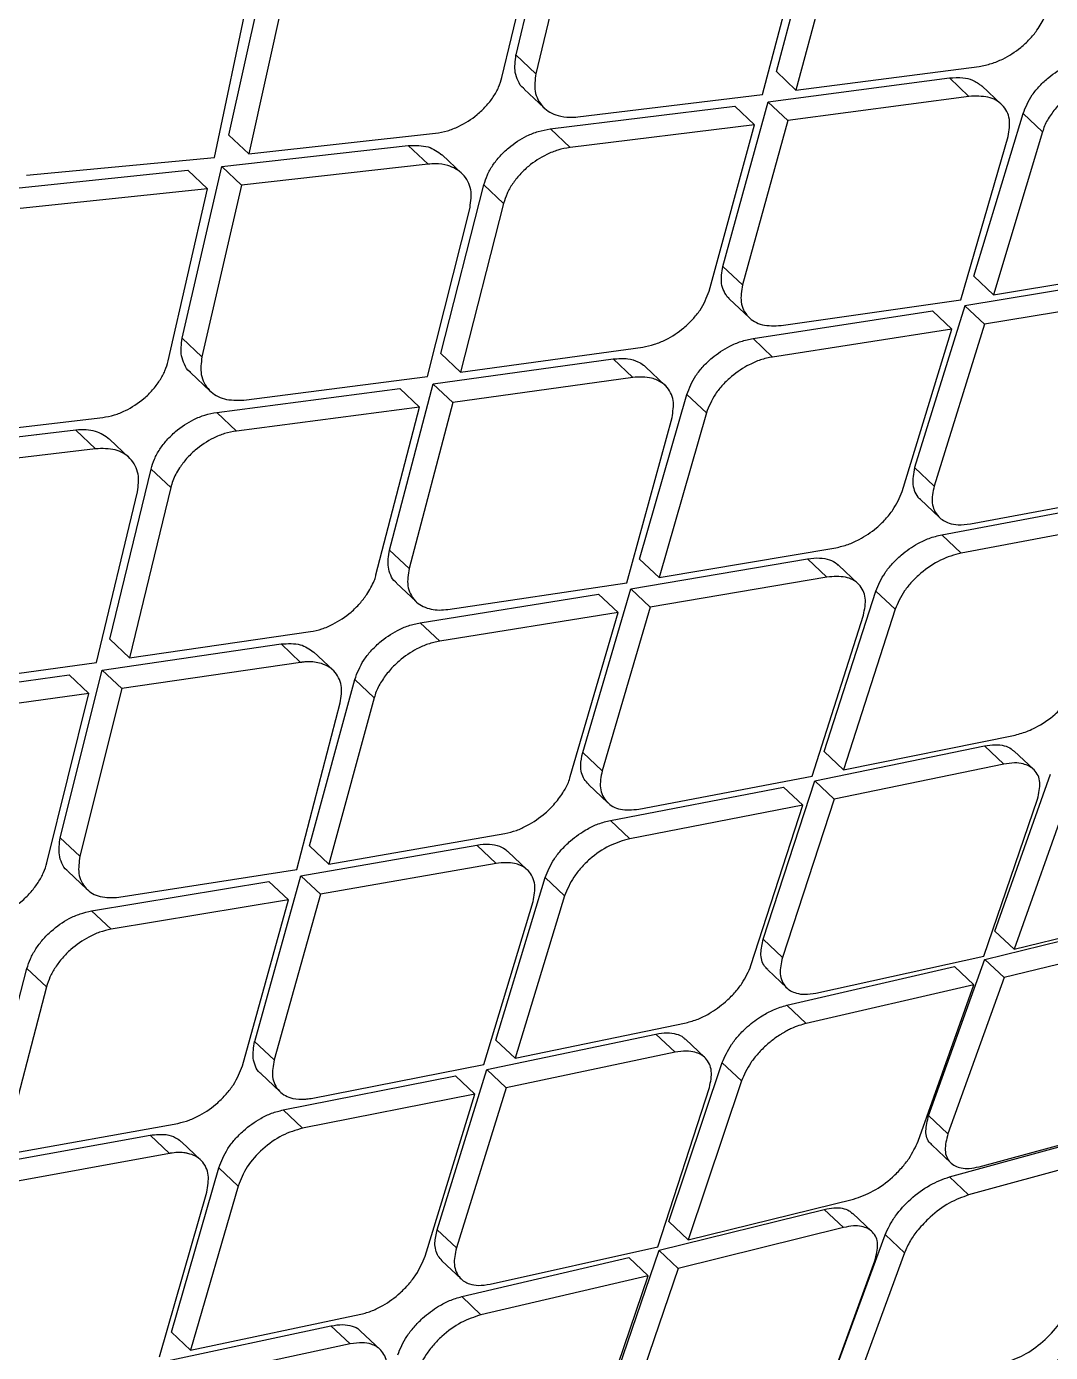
# Model space of a CAD drawing. Extents: x 400 to 501, y 484 to 634.
# Drawn here: x 413.535 to 414.375, y 586.293 to 587.38 of the extents above; entities that cross this region are included whole.
import ezdxf

# ---------------------------------------------------------------- set-up
doc = ezdxf.new("R2010")
doc.units = 0
doc.header["$MEASUREMENT"] = 0
doc.layers.add('DIM', color=3, linetype='Continuous')
doc.layers.add('GEOMETRY', color=3, linetype='Continuous', lineweight=25)

# ---------------------------------------------------------------- blocks, each defined once
blk = doc.blocks.new('2026 GRANDEE')
at = {"layer": 'GEOMETRY', "ltscale": 16}
for p, q in [((-36.4882, -9.4831), (-36.4546, -9.3433)), ((-36.4383, -9.3587), (-36.472, -9.4985)), ((-36.2748, -9.4968), (-36.2383, -9.3597)), ((-36.4998, -9.5016), (-36.4664, -9.3615)), ((-36.2861, -9.5155), (-36.2498, -9.3781)), ((-36.2221, -9.375), (-36.2587, -9.512)), ((-36.7237, -9.5488), (-36.6923, -9.4069)), ((-36.7354, -9.5672), (-36.7056, -9.4248)), ((-36.676, -9.4224), (-36.7075, -9.5642)), ((-36.472, -9.4985), (-36.4883, -9.4831)), ((-36.2815, -9.5216), (-36.1329, -9.502)), ((-36.2587, -9.5121), (-36.2748, -9.4968)), ((-36.2587, -9.5121), (-36.1084, -9.4925)), ((-36.1169, -9.5172), (-36.1329, -9.502)), ((-36.4815, -9.5111), (-36.4653, -9.5264)), ((-36.0901, -9.5237), (-36.1062, -9.5085)), ((-36.4376, -9.5339), (-36.2861, -9.5155)), ((-36.3186, -9.6565), (-36.2815, -9.5216)), ((-36.2815, -9.5217), (-36.2654, -9.5369)), ((-36.1169, -9.5172), (-36.2654, -9.5369)), ((-36.4602, -9.5438), (-36.3089, -9.5251)), ((-36.2928, -9.5404), (-36.3089, -9.5251)), ((-36.1128, -9.6646), (-36.0725, -9.5311)), ((-36.0565, -9.5462), (-36.0725, -9.5311)), ((-36.444, -9.559), (-36.4601, -9.5438)), ((-36.2928, -9.5404), (-36.444, -9.559)), ((-36.33, -9.6768), (-36.2927, -9.5404)), ((-36.2654, -9.5369), (-36.3026, -9.6717)), ((-36.7237, -9.5488), (-36.7075, -9.5642)), ((-36.7075, -9.5642), (-36.5543, -9.5473)), ((-36.1235, -9.6839), (-36.0847, -9.5499)), ((-36.0565, -9.5462), (-36.0968, -9.6797)), ((-36.8897, -9.5818), (-36.7354, -9.5672)), ((-36.7296, -9.5745), (-36.5766, -9.5574)), ((-36.5766, -9.5574), (-36.5604, -9.5727)), ((-36.5327, -9.5802), (-36.5488, -9.5649)), ((-36.9113, -9.5937), (-36.7574, -9.5775)), ((-36.7621, -9.7154), (-36.7296, -9.5745)), ((-36.7412, -9.5929), (-36.7574, -9.5775)), ((-36.7133, -9.5898), (-36.7295, -9.5745)), ((-36.5604, -9.5727), (-36.7133, -9.5898)), ((-36.5498, -9.7279), (-36.5146, -9.5895)), ((-36.4985, -9.6048), (-36.5146, -9.5896)), ((-36.7412, -9.5929), (-36.895, -9.6091)), ((-36.7734, -9.734), (-36.7412, -9.5929)), ((-36.7133, -9.5898), (-36.7459, -9.7307)), ((-36.5609, -9.7467), (-36.526, -9.6081)), ((-36.4985, -9.6048), (-36.5337, -9.7431)), ((-36.3026, -9.6717), (-36.3187, -9.6565)), ((-35.9746, -9.6648), (-36.1202, -9.6888)), ((-36.0968, -9.6797), (-36.1128, -9.6646)), ((-36.0968, -9.6797), (-35.951, -9.6559)), ((-36.3131, -9.6834), (-36.297, -9.6985)), ((-36.2709, -9.705), (-36.1235, -9.6839)), ((-35.9587, -9.6798), (-36.1042, -9.7039)), ((-36.2939, -9.7156), (-36.1468, -9.693)), ((-36.1202, -9.6888), (-36.1614, -9.8215)), ((-36.1308, -9.7081), (-36.1468, -9.693)), ((-36.1042, -9.7039), (-36.1202, -9.6888)), ((-36.1308, -9.7081), (-36.2779, -9.7308)), ((-36.1717, -9.8411), (-36.1308, -9.7081)), ((-36.1042, -9.7039), (-36.1454, -9.8366)), ((-36.7459, -9.7307), (-36.7621, -9.7154)), ((-36.2779, -9.7308), (-36.2939, -9.7156)), ((-36.5498, -9.7279), (-36.5337, -9.7431)), ((-36.5337, -9.7431), (-36.3844, -9.7226)), ((-36.5563, -9.7529), (-36.4087, -9.7324)), ((-36.3926, -9.7476), (-36.4087, -9.7324)), ((-36.3659, -9.7541), (-36.382, -9.7389)), ((-36.7552, -9.7435), (-36.739, -9.7588)), ((-36.7114, -9.7661), (-36.561, -9.7467)), ((-36.3926, -9.7476), (-36.5402, -9.7681)), ((-36.7337, -9.7762), (-36.5835, -9.7566)), ((-36.592, -9.8891), (-36.5563, -9.7529)), ((-36.5674, -9.7718), (-36.5835, -9.7566)), ((-36.5402, -9.7681), (-36.5563, -9.753)), ((-36.387, -9.8965), (-36.3482, -9.7615)), ((-36.3322, -9.7767), (-36.3482, -9.7616)), ((-36.5674, -9.7718), (-36.7176, -9.7915)), ((-36.6032, -9.9095), (-36.5674, -9.7718)), ((-36.5402, -9.7681), (-36.576, -9.9043)), ((-36.9792, -9.7984), (-36.8272, -9.7804)), ((-36.7176, -9.7915), (-36.7337, -9.7762)), ((-36.3975, -9.9159), (-36.3603, -9.7805)), ((-36.3322, -9.7767), (-36.371, -9.9116)), ((-36.8493, -9.7907), (-37.001, -9.8089)), ((-36.8331, -9.806), (-36.8493, -9.7907)), ((-36.8331, -9.806), (-36.9848, -9.8242)), ((-36.8055, -9.8134), (-36.8217, -9.7981)), ((-36.8214, -9.9623), (-36.7875, -9.8227)), ((-36.7713, -9.8379), (-36.7875, -9.8227)), ((-36.1454, -9.8366), (-36.1614, -9.8215)), ((-36.7713, -9.8379), (-36.8053, -9.9774)), ((-36.8323, -9.9813), (-36.7987, -9.8414)), ((-36.1569, -9.8473), (-36.141, -9.8623)), ((-36.1392, -9.8766), (-35.9966, -9.8497)), ((-36.1156, -9.8677), (-35.9727, -9.8411)), ((-35.9807, -9.8647), (-36.1233, -9.8916)), ((-36.1233, -9.8916), (-36.1392, -9.8766)), ((-36.576, -9.9043), (-36.5921, -9.8891)), ((-36.371, -9.9116), (-36.2259, -9.8872)), ((-36.3941, -9.9209), (-36.2492, -9.8963)), ((-36.387, -9.8965), (-36.371, -9.9116)), ((-36.2492, -9.8963), (-36.2333, -9.9113)), ((-36.2078, -9.9167), (-36.2238, -9.9015)), ((-36.5441, -9.9378), (-36.3975, -9.9159)), ((-36.2333, -9.9113), (-36.3782, -9.936)), ((-36.5863, -9.9162), (-36.5702, -9.9313)), ((-36.5668, -9.9487), (-36.4206, -9.9253)), ((-36.4336, -10.0552), (-36.3941, -9.9209)), ((-36.4046, -9.9404), (-36.4206, -9.9253)), ((-36.3782, -9.936), (-36.3941, -9.921)), ((-36.2355, -10.0544), (-36.1933, -9.9227)), ((-36.1774, -9.9377), (-36.1932, -9.9227)), ((-36.3782, -9.936), (-36.4177, -10.0702)), ((-36.4046, -9.9404), (-36.5508, -9.9638)), ((-36.4439, -10.0749), (-36.4046, -9.9404)), ((-36.2453, -10.0745), (-36.2034, -9.9425)), ((-36.1774, -9.9377), (-36.2196, -10.0694)), ((-36.8053, -9.9774), (-36.6569, -9.956)), ((-36.5668, -9.9487), (-36.5508, -9.9638)), ((-36.8276, -9.9875), (-36.6809, -9.9661)), ((-36.8053, -9.9774), (-36.8214, -9.9623)), ((-36.6649, -9.9812), (-36.6809, -9.9661)), ((-36.6383, -9.9877), (-36.6543, -9.9725)), ((-37.0038, -10.012), (-36.8546, -9.9914)), ((-36.9817, -10.0017), (-36.8323, -9.9813)), ((-36.862, -10.125), (-36.8276, -9.9875)), ((-36.8385, -10.0066), (-36.8546, -9.9914)), ((-36.8276, -9.9876), (-36.8115, -10.0027)), ((-36.6649, -9.9812), (-36.8115, -10.0027)), ((-36.8115, -10.0027), (-36.8459, -10.1402)), ((-36.6577, -10.1316), (-36.6205, -9.9952)), ((-36.6045, -10.0103), (-36.6205, -9.9952)), ((-36.8385, -10.0066), (-36.9876, -10.0273)), ((-36.873, -10.1456), (-36.8385, -10.0066)), ((-36.6045, -10.0103), (-36.6418, -10.1467)), ((-36.6681, -10.1511), (-36.6324, -10.0143)), ((-36.2196, -10.0694), (-36.0789, -10.0408)), ((-36.4177, -10.0702), (-36.4336, -10.0552)), ((-36.2432, -10.0783), (-36.1041, -10.0497)), ((-36.2196, -10.0694), (-36.2355, -10.0544)), ((-36.0883, -10.0646), (-36.1041, -10.0497)), ((-36.0639, -10.0689), (-36.0799, -10.0539)), ((-36.0883, -10.0646), (-36.2273, -10.0933)), ((-36.3876, -10.1016), (-36.2453, -10.0745)), ((-36.2856, -10.2082), (-36.2432, -10.0783)), ((-36.2273, -10.0933), (-36.2432, -10.0783)), ((-36.0955, -10.2015), (-36.05, -10.0729)), ((-36.4288, -10.0814), (-36.413, -10.0963)), ((-36.4109, -10.1108), (-36.2688, -10.0834)), ((-36.253, -10.0984), (-36.2688, -10.0834)), ((-36.0342, -10.0878), (-36.0797, -10.2164)), ((-36.253, -10.0984), (-36.395, -10.1258)), ((-36.2956, -10.2298), (-36.253, -10.0984)), ((-36.2273, -10.0933), (-36.2698, -10.2231)), ((-36.1046, -10.2222), (-36.0606, -10.0933)), ((-36.4109, -10.1108), (-36.395, -10.1258)), ((-36.6418, -10.1467), (-36.4974, -10.1216)), ((-36.8459, -10.1402), (-36.862, -10.125)), ((-36.6646, -10.1563), (-36.5204, -10.131)), ((-36.6418, -10.1467), (-36.6577, -10.1316)), ((-36.5045, -10.146), (-36.5204, -10.131)), ((-36.479, -10.1514), (-36.4951, -10.1362)), ((-36.8559, -10.1523), (-36.8399, -10.1675)), ((-36.8139, -10.1738), (-36.6681, -10.1511)), ((-36.5045, -10.146), (-36.6486, -10.1714)), ((-36.8363, -10.185), (-36.6909, -10.1608)), ((-36.7025, -10.2921), (-36.6646, -10.1563)), ((-36.6749, -10.1759), (-36.6909, -10.1608)), ((-36.6486, -10.1714), (-36.6645, -10.1564)), ((-36.5048, -10.2909), (-36.4643, -10.1576)), ((-36.4484, -10.1726), (-36.4643, -10.1576)), ((-36.6749, -10.1759), (-36.8203, -10.2001)), ((-36.7126, -10.3119), (-36.6749, -10.1759)), ((-36.6486, -10.1714), (-36.6866, -10.3071)), ((-36.4484, -10.1726), (-36.489, -10.3058)), ((-36.8203, -10.2001), (-36.8363, -10.185)), ((-36.5146, -10.311), (-36.4743, -10.1774)), ((-36.0797, -10.2164), (-35.9437, -10.1833)), ((-36.1038, -10.2248), (-35.9681, -10.1914)), ((-36.2698, -10.2231), (-36.2856, -10.2082)), ((-36.0797, -10.2164), (-36.0955, -10.2015)), ((-35.9524, -10.2063), (-36.088, -10.2397)), ((-36.2661, -10.2623), (-36.1286, -10.2307)), ((-36.2423, -10.2524), (-36.1046, -10.2222)), ((-36.1499, -10.3529), (-36.1038, -10.2247)), ((-36.1128, -10.2456), (-36.1286, -10.2307)), ((-36.088, -10.2397), (-36.1038, -10.2248)), ((-36.9251, -10.37), (-36.8893, -10.2322)), ((-36.8733, -10.2473), (-36.8893, -10.2322)), ((-36.2819, -10.2333), (-36.2662, -10.2481)), ((-36.088, -10.2397), (-36.1341, -10.3677)), ((-36.8733, -10.2473), (-36.9091, -10.385)), ((-36.1128, -10.2456), (-36.2503, -10.2773)), ((-36.1586, -10.3739), (-36.1128, -10.2456)), ((-36.2661, -10.2624), (-36.2503, -10.2773)), ((-36.489, -10.3058), (-36.3488, -10.2767)), ((-36.6866, -10.3071), (-36.7026, -10.2921)), ((-36.5123, -10.315), (-36.3736, -10.286)), ((-36.489, -10.3058), (-36.5048, -10.2909)), ((-36.3578, -10.3009), (-36.3736, -10.286)), ((-36.3334, -10.3053), (-36.3493, -10.2902)), ((-36.3578, -10.3009), (-36.4964, -10.33)), ((-36.6563, -10.3387), (-36.5146, -10.311)), ((-36.553, -10.4465), (-36.5123, -10.315)), ((-36.5122, -10.3151), (-36.4964, -10.33)), ((-36.3629, -10.4397), (-36.3192, -10.3094)), ((-36.3034, -10.3244), (-36.3192, -10.3095)), ((-36.6976, -10.3184), (-36.6817, -10.3334)), ((-36.6792, -10.3482), (-36.5378, -10.3202)), ((-36.522, -10.3352), (-36.5378, -10.3202)), ((-36.3034, -10.3244), (-36.3472, -10.4546)), ((-36.522, -10.3352), (-36.6633, -10.3632)), ((-36.5629, -10.4681), (-36.522, -10.3352)), ((-36.4964, -10.33), (-36.5372, -10.4614)), ((-36.372, -10.4605), (-36.3297, -10.3299)), ((-36.6633, -10.3632), (-36.6792, -10.3482)), ((-36.9091, -10.385), (-36.7655, -10.3592)), ((-36.1341, -10.3677), (-36.1499, -10.3528)), ((-36.1086, -10.3948), (-35.9756, -10.3589)), ((-36.9316, -10.3949), (-36.7882, -10.3688)), ((-36.7723, -10.3839), (-36.7882, -10.3688)), ((-36.1328, -10.403), (-36.0001, -10.3668)), ((-36.7468, -10.3893), (-36.7627, -10.3743)), ((-36.1474, -10.3769), (-36.1316, -10.3917)), ((-35.9844, -10.3817), (-36.1171, -10.4179)), ((-36.7723, -10.3839), (-36.9157, -10.41)), ((-36.7709, -10.5304), (-36.732, -10.3956)), ((-36.7161, -10.4106), (-36.732, -10.3956)), ((-36.1328, -10.4031), (-36.1171, -10.4179)), ((-36.7806, -10.5506), (-36.7419, -10.4156)), ((-36.7161, -10.4106), (-36.7551, -10.5453)), ((-36.3472, -10.4546), (-36.2114, -10.4213)), ((-36.3709, -10.4633), (-36.2355, -10.4297)), ((-36.2197, -10.4446), (-36.2355, -10.4297)), ((-36.1965, -10.4479), (-36.2123, -10.4329)), ((-36.5372, -10.4614), (-36.553, -10.4465)), ((-36.3472, -10.4546), (-36.3629, -10.4397)), ((-36.2197, -10.4446), (-36.3552, -10.4782)), ((-36.2324, -10.5779), (-36.1855, -10.4506)), ((-36.1697, -10.4654), (-36.1854, -10.4506)), ((-36.5328, -10.5013), (-36.3957, -10.4693)), ((-36.5094, -10.4911), (-36.372, -10.4605)), ((-36.4153, -10.593), (-36.3709, -10.4633)), ((-36.3799, -10.4842), (-36.3957, -10.4693)), ((-36.3552, -10.4782), (-36.3709, -10.4634)), ((-36.1697, -10.4654), (-36.2166, -10.5927)), ((-36.549, -10.4719), (-36.5333, -10.4867)), ((-36.3552, -10.4782), (-36.3995, -10.6079)), ((-36.2406, -10.5994), (-36.194, -10.4718)), ((-36.3799, -10.4842), (-36.517, -10.5162)), ((-36.424, -10.6141), (-36.3799, -10.4842)), ((-36.517, -10.5162), (-36.5328, -10.5013)), ((-36.7551, -10.5453), (-36.6154, -10.5157)), ((-36.7781, -10.5548), (-36.64, -10.5252)), ((-36.7551, -10.5453), (-36.7709, -10.5304)), ((-36.6242, -10.5401), (-36.64, -10.5252)), ((-36.5998, -10.5445), (-36.6157, -10.5295)), ((-36.6242, -10.5401), (-36.7622, -10.5698))]:
    blk.add_line(p, q, dxfattribs=at)
for points, knots in [([(-45.9514, -13.3107), (-45.8033, -13.0357), (-45.5087, -12.4889), (-45.1362, -11.8753), (-44.8657, -11.4533), (-44.7068, -11.2126), (-44.5423, -10.9704), (-44.3613, -10.7115), (-44.0257, -10.2469), (-43.5214, -9.5953), (-42.8346, -8.7946), (-42.1791, -8.1048), (-41.5672, -7.5146), (-41.0084, -7.0135), (-40.5326, -6.6169), (-40.1496, -6.3143), (-39.8662, -6.0981), (-39.5827, -5.8893), (-39.3147, -5.6985), (-38.9061, -5.4164), (-38.3432, -5.05), (-37.599, -4.6027), (-37.0869, -4.3272), (-36.8294, -4.1887)], [0, 0, 0, 0, 0.071478, 0.142152, 0.164219, 0.186221, 0.208164, 0.23124, 0.25853, 0.33935, 0.419742, 0.49991, 0.55706, 0.614293, 0.671682, 0.698814, 0.726004, 0.753262, 0.779402, 0.801319, 0.866902, 0.933096, 1, 1, 1, 1]), ([(-40.5003, -15.8714), (-40.4458, -15.8151), (-40.3226, -15.6877), (-40.1408, -15.4997), (-39.9651, -15.3178), (-39.8201, -15.1678), (-39.7056, -15.0492), (-39.6194, -14.9601), (-39.5502, -14.8884), (-39.4511, -14.7859), (-39.3025, -14.6322), (-39.0935, -14.416), (-38.8443, -14.1584), (-38.5644, -13.8693), (-38.2653, -13.5609), (-37.9638, -13.2506), (-37.6617, -12.9402), (-37.3313, -12.6013), (-36.9741, -12.2355), (-36.5987, -11.8519), (-36.2427, -11.4888), (-35.9145, -11.1547), (-35.6645, -10.9006), (-35.4828, -10.716), (-35.3515, -10.5826), (-35.2026, -10.4314), (-35.0272, -10.2533), (-34.826, -10.049), (-34.5993, -9.8189), (-34.359, -9.575), (-34.1941, -9.4073), (-34.113, -9.3249)], [0, 0, 0, 0, 0.025706, 0.058116, 0.085771, 0.108674, 0.126547, 0.139842, 0.14935, 0.159222, 0.186616, 0.219484, 0.257819, 0.304206, 0.351452, 0.398756, 0.44612, 0.493545, 0.553989, 0.613827, 0.669581, 0.720778, 0.767425, 0.786508, 0.805714, 0.828802, 0.856129, 0.887695, 0.922828, 0.962064, 1, 1, 1, 1]), ([(-36.1084, -9.4925), (-36.1051, -9.4918), (-36.0987, -9.4906), (-36.087, -9.4858), (-36.0761, -9.4789), (-36.067, -9.4704), (-36.06, -9.4619), (-36.0557, -9.4542), (-36.0535, -9.4492), (-36.0533, -9.4475), (-36.0533, -9.4473)], [0, 0, 0, 0, 0.144319, 0.275739, 0.499177, 0.626633, 0.749402, 0.925989, 0.990998, 1, 1, 1, 1]), ([(-36.4814, -9.5109), (-36.4816, -9.5108), (-36.4842, -9.5094), (-36.4866, -9.5045), (-36.49, -9.4959), (-36.4889, -9.4881), (-36.4883, -9.4831)], [0, 0, 0, 0, 0.034677, 0.301018, 0.55083, 1, 1, 1, 1]), ([(-36.0725, -9.5311), (-36.0704, -9.526), (-36.0672, -9.5181), (-36.0589, -9.5083), (-36.0499, -9.4998), (-36.0391, -9.4928), (-36.0274, -9.4878), (-36.0209, -9.4865), (-36.0175, -9.4858)], [0, 0, 0, 0, 0.244278, 0.370481, 0.499074, 0.716195, 0.849851, 1, 1, 1, 1]), ([(-36.5543, -9.5473), (-36.551, -9.5468), (-36.5448, -9.5457), (-36.533, -9.5411), (-36.522, -9.5341), (-36.5127, -9.5253), (-36.5068, -9.5177), (-36.5022, -9.5096), (-36.5006, -9.5042), (-36.4998, -9.5016)], [0, 0, 0, 0, 0.139395, 0.269086, 0.498819, 0.625988, 0.751701, 0.876266, 1, 1, 1, 1]), ([(-36.472, -9.4985), (-36.4727, -9.5035), (-36.4737, -9.5112), (-36.4705, -9.5201), (-36.465, -9.5278), (-36.4559, -9.5329), (-36.4455, -9.5345), (-36.4397, -9.5341), (-36.4376, -9.5339)], [0, 0, 0, 0, 0.23328, 0.362763, 0.500654, 0.749462, 0.907358, 1, 1, 1, 1]), ([(-36.1329, -9.502), (-36.1291, -9.5017), (-36.1222, -9.5013), (-36.113, -9.5035), (-36.1087, -9.5068), (-36.1063, -9.5086)], [0, 0, 0, 0, 0.356603, 0.646733, 1, 1, 1, 1]), ([(-36.0015, -9.501), (-36.0049, -9.5017), (-36.0113, -9.503), (-36.023, -9.508), (-36.0338, -9.5149), (-36.0432, -9.5236), (-36.0499, -9.5321), (-36.0546, -9.5396), (-36.056, -9.5446), (-36.0565, -9.5462)], [0, 0, 0, 0, 0.149778, 0.28322, 0.500373, 0.626186, 0.769619, 0.922152, 1, 1, 1, 1]), ([(-36.0847, -9.5499), (-36.0839, -9.5451), (-36.0827, -9.5376), (-36.0855, -9.5293), (-36.0905, -9.5224), (-36.1005, -9.5166), (-36.1114, -9.5169), (-36.1169, -9.5171)], [0, 0, 0, 0, 0.239617, 0.367584, 0.500817, 0.750041, 1, 1, 1, 1]), ([(-36.5146, -9.5895), (-36.5138, -9.5869), (-36.5121, -9.5815), (-36.5075, -9.5735), (-36.5016, -9.5659), (-36.4925, -9.5572), (-36.4816, -9.5502), (-36.4698, -9.5455), (-36.4635, -9.5443), (-36.4602, -9.5438)], [0, 0, 0, 0, 0.124236, 0.248777, 0.373907, 0.499968, 0.727065, 0.857874, 1, 1, 1, 1]), ([(-36.5766, -9.5574), (-36.5708, -9.5573), (-36.5597, -9.5571), (-36.5525, -9.5625), (-36.549, -9.5651)], [0, 0, 0, 0, 0.518164, 1, 1, 1, 1]), ([(-36.444, -9.559), (-36.4473, -9.5596), (-36.4536, -9.5607), (-36.4654, -9.5655), (-36.4763, -9.5724), (-36.4854, -9.5812), (-36.4913, -9.5888), (-36.496, -9.5968), (-36.4976, -9.6021), (-36.4985, -9.6048)], [0, 0, 0, 0, 0.142081, 0.272851, 0.499876, 0.625279, 0.750676, 0.875488, 1, 1, 1, 1]), ([(-36.526, -9.6081), (-36.5253, -9.6031), (-36.5243, -9.5953), (-36.5275, -9.5865), (-36.533, -9.5789), (-36.5422, -9.5737), (-36.5527, -9.5721), (-36.5584, -9.5726), (-36.5604, -9.5727)], [0, 0, 0, 0, 0.234744, 0.363864, 0.500669, 0.749436, 0.912038, 1, 1, 1, 1]), ([(-36.313, -9.6834), (-36.3133, -9.6831), (-36.3153, -9.6813), (-36.3179, -9.6772), (-36.3207, -9.6688), (-36.3195, -9.6613), (-36.3187, -9.6565)], [0, 0, 0, 0, 0.04092, 0.302116, 0.549211, 1, 1, 1, 1]), ([(-36.3026, -9.6717), (-36.3034, -9.6765), (-36.3046, -9.684), (-36.3019, -9.6925), (-36.2969, -9.6996), (-36.287, -9.7056), (-36.2763, -9.7052), (-36.2709, -9.705)], [0, 0, 0, 0, 0.23677, 0.365514, 0.500968, 0.750084, 1, 1, 1, 1]), ([(-36.3844, -9.7226), (-36.3812, -9.722), (-36.3749, -9.7208), (-36.3633, -9.7159), (-36.3524, -9.7088), (-36.3433, -9.7), (-36.3351, -9.69), (-36.332, -9.682), (-36.33, -9.6768)], [0, 0, 0, 0, 0.141989, 0.272717, 0.499687, 0.628298, 0.754622, 1, 1, 1, 1]), ([(-40.3706, -15.9417), (-40.3422, -15.9148), (-40.11, -15.6952), (-39.6744, -15.2761), (-39.065, -14.6861), (-38.4575, -14.0915), (-37.8521, -13.494), (-37.249, -12.8934), (-36.6483, -12.2902), (-36.0504, -11.6845), (-35.4555, -11.0767), (-34.8652, -10.4669), (-34.4262, -10.0105), (-34.187, -9.7575), (-34.1406, -9.7083)], [0, 0, 0, 0, 0.013438, 0.10981, 0.206183, 0.302486, 0.398732, 0.494983, 0.591271, 0.687581, 0.783942, 0.880359, 0.976777, 1, 1, 1, 1]), ([(-36.755, -9.7433), (-36.7553, -9.7432), (-36.7579, -9.7418), (-36.7602, -9.7369), (-36.7637, -9.7282), (-36.7627, -9.7204), (-36.7621, -9.7154)], [0, 0, 0, 0, 0.030196, 0.300907, 0.552947, 1, 1, 1, 1]), ([(-36.3482, -9.7615), (-36.3461, -9.7563), (-36.343, -9.7484), (-36.3349, -9.7384), (-36.3259, -9.7297), (-36.3151, -9.7227), (-36.3035, -9.7176), (-36.2972, -9.7163), (-36.2939, -9.7156)], [0, 0, 0, 0, 0.245866, 0.371795, 0.499393, 0.721181, 0.85355, 1, 1, 1, 1]), ([(-36.7459, -9.7307), (-36.7465, -9.7357), (-36.7474, -9.7434), (-36.7442, -9.7524), (-36.7387, -9.76), (-36.7282, -9.7665), (-36.717, -9.7662), (-36.7114, -9.7661)], [0, 0, 0, 0, 0.231934, 0.362004, 0.5013, 0.750413, 1, 1, 1, 1]), ([(-36.2779, -9.7308), (-36.2812, -9.7314), (-36.2875, -9.7328), (-36.2991, -9.7378), (-36.3098, -9.7448), (-36.3188, -9.7535), (-36.327, -9.7635), (-36.3301, -9.7714), (-36.3322, -9.7767)], [0, 0, 0, 0, 0.146296, 0.278623, 0.50065, 0.627471, 0.753461, 1, 1, 1, 1]), ([(-36.8272, -9.7804), (-36.824, -9.7798), (-36.8179, -9.7787), (-36.8062, -9.774), (-36.7952, -9.7669), (-36.7861, -9.758), (-36.7803, -9.7502), (-36.7758, -9.7421), (-36.7742, -9.7367), (-36.7734, -9.734)], [0, 0, 0, 0, 0.137934, 0.267121, 0.498745, 0.625067, 0.750519, 0.875396, 1, 1, 1, 1]), ([(-36.4087, -9.7324), (-36.4045, -9.7321), (-36.397, -9.7316), (-36.389, -9.7341), (-36.3844, -9.7367), (-36.3826, -9.7384), (-36.382, -9.7389)], [0, 0, 0, 0, 0.3940991, 0.6973529, 0.9094198, 1, 1, 1, 1]), ([(-36.3603, -9.7805), (-36.3596, -9.7756), (-36.3584, -9.7681), (-36.3613, -9.7598), (-36.3655, -9.7538), (-36.371, -9.7502), (-36.3799, -9.7469), (-36.3872, -9.7473), (-36.3926, -9.7475)], [0, 0, 0, 0, 0.237871, 0.366135, 0.500426, 0.664219, 0.750399, 1, 1, 1, 1]), ([(-36.7875, -9.8227), (-36.7867, -9.82), (-36.7851, -9.8145), (-36.7806, -9.8064), (-36.7747, -9.7988), (-36.7657, -9.7899), (-36.7548, -9.7828), (-36.7432, -9.778), (-36.7369, -9.7768), (-36.7337, -9.7762)], [0, 0, 0, 0, 0.125188, 0.250134, 0.375107, 0.500305, 0.729629, 0.859753, 1, 1, 1, 1]), ([(-36.8218, -9.7983), (-36.8253, -9.7957), (-36.8325, -9.7903), (-36.8436, -9.7905), (-36.8493, -9.7907)], [0, 0, 0, 0, 0.483647, 1, 1, 1, 1]), ([(-36.7176, -9.7915), (-36.7208, -9.7921), (-36.727, -9.7932), (-36.7387, -9.798), (-36.7495, -9.8051), (-36.7586, -9.814), (-36.765, -9.8226), (-36.7695, -9.8305), (-36.7709, -9.8361), (-36.7713, -9.8379)], [0, 0, 0, 0, 0.140198, 0.270315, 0.499739, 0.625213, 0.749342, 0.915727, 1, 1, 1, 1]), ([(-36.7987, -9.8414), (-36.7981, -9.8364), (-36.7971, -9.8286), (-36.8003, -9.8197), (-36.8058, -9.8121), (-36.8164, -9.8057), (-36.8275, -9.8059), (-36.8331, -9.806)], [0, 0, 0, 0, 0.233461, 0.363141, 0.501283, 0.750357, 1, 1, 1, 1]), ([(-36.1614, -9.8215), (-36.1623, -9.8264), (-36.1638, -9.8338), (-36.1612, -9.8416), (-36.1592, -9.8458), (-36.1571, -9.847), (-36.1568, -9.8472)], [0, 0, 0, 0, 0.463716, 0.710617, 0.967066, 1, 1, 1, 1]), ([(-36.1454, -9.8366), (-36.1464, -9.8414), (-36.1479, -9.8487), (-36.1454, -9.8568), (-36.1413, -9.8629), (-36.1345, -9.867), (-36.1255, -9.8688), (-36.1191, -9.8681), (-36.1156, -9.8677)], [0, 0, 0, 0, 0.239774, 0.36741, 0.499964, 0.700414, 0.83791, 1, 1, 1, 1]), ([(-36.2259, -9.8872), (-36.2226, -9.8864), (-36.2164, -9.885), (-36.2049, -9.8797), (-36.1942, -9.8726), (-36.1852, -9.8639), (-36.1771, -9.8539), (-36.1738, -9.8462), (-36.1717, -9.8411)], [0, 0, 0, 0, 0.147013, 0.279468, 0.499914, 0.630384, 0.757337, 1, 1, 1, 1]), ([(-34.6577, -9.8647), (-34.9657, -10.1728), (-35.8624, -11.0696), (-36.7516, -11.9749), (-37.3353, -12.5692)], [0, 0, 0, 0, 0.343618, 1, 1, 1, 1]), ([(-36.1933, -9.9227), (-36.1911, -9.9177), (-36.1878, -9.91), (-36.1797, -9.9001), (-36.171, -9.8916), (-36.1605, -9.8844), (-36.1491, -9.879), (-36.1426, -9.8774), (-36.1392, -9.8766)], [0, 0, 0, 0, 0.242878, 0.369315, 0.498785, 0.70823, 0.84392, 1, 1, 1, 1]), ([(-36.586, -9.916), (-36.5864, -9.9157), (-36.5889, -9.9144), (-36.5911, -9.9097), (-36.594, -9.9015), (-36.5928, -9.894), (-36.5921, -9.8891)], [0, 0, 0, 0, 0.047979, 0.308214, 0.553824, 1, 1, 1, 1]), ([(-36.1233, -9.8916), (-36.1289, -9.8931), (-36.1401, -9.8963), (-36.1543, -9.9059), (-36.1637, -9.915), (-36.1719, -9.9249), (-36.1752, -9.9326), (-36.1774, -9.9377)], [0, 0, 0, 0, 0.249952, 0.49955, 0.628854, 0.755639, 1, 1, 1, 1]), ([(-36.576, -9.9043), (-36.5768, -9.9091), (-36.5779, -9.9167), (-36.5751, -9.9252), (-36.5702, -9.9325), (-36.5606, -9.9379), (-36.5502, -9.9386), (-36.5447, -9.9378), (-36.5441, -9.9378)], [0, 0, 0, 0, 0.234836, 0.364027, 0.500857, 0.749898, 0.972469, 1, 1, 1, 1]), ([(-36.2492, -9.8963), (-36.2458, -9.8959), (-36.2392, -9.8951), (-36.2312, -9.8969), (-36.2262, -9.8991), (-36.2244, -9.9013), (-36.224, -9.9017)], [0, 0, 0, 0, 0.328566, 0.637208, 0.925957, 1, 1, 1, 1]), ([(-36.6569, -9.956), (-36.6538, -9.9554), (-36.6477, -9.9541), (-36.6361, -9.9492), (-36.6253, -9.942), (-36.6163, -9.9331), (-36.6096, -9.9245), (-36.6055, -9.9166), (-36.6034, -9.9115), (-36.6032, -9.9098), (-36.6032, -9.9095)], [0, 0, 0, 0, 0.139568, 0.269362, 0.49894, 0.62573, 0.749314, 0.925684, 0.990889, 1, 1, 1, 1]), ([(-36.2034, -9.9425), (-36.2024, -9.9376), (-36.2009, -9.9303), (-36.2034, -9.9222), (-36.208, -9.9155), (-36.2174, -9.9101), (-36.228, -9.9109), (-36.2333, -9.9113)], [0, 0, 0, 0, 0.242007, 0.369387, 0.500771, 0.749959, 1, 1, 1, 1]), ([(-36.6205, -9.9952), (-36.6185, -9.9899), (-36.6154, -9.9819), (-36.6074, -9.9718), (-36.5985, -9.963), (-36.5878, -9.9558), (-36.5762, -9.9507), (-36.5701, -9.9494), (-36.5668, -9.9487)], [0, 0, 0, 0, 0.247374, 0.372772, 0.498999, 0.725327, 0.856709, 1, 1, 1, 1]), ([(-36.6809, -9.9661), (-36.6754, -9.9658), (-36.6646, -9.9652), (-36.6578, -9.9703), (-36.6544, -9.9727)], [0, 0, 0, 0, 0.516488, 1, 1, 1, 1]), ([(-36.5508, -9.9638), (-36.5541, -9.9645), (-36.5602, -9.9658), (-36.5717, -9.9709), (-36.5824, -9.9781), (-36.5917, -9.9872), (-36.5982, -9.9958), (-36.6027, -10.0036), (-36.604, -10.0086), (-36.6045, -10.0103)], [0, 0, 0, 0, 0.143006, 0.274097, 0.499816, 0.625476, 0.769244, 0.921199, 1, 1, 1, 1]), ([(-36.6324, -10.0143), (-36.6317, -10.0095), (-36.6306, -10.0019), (-36.6336, -9.9935), (-36.6386, -9.9863), (-36.6478, -9.9813), (-36.6576, -9.9805), (-36.663, -9.981), (-36.6644, -9.9812), (-36.6648, -9.9812), (-36.6649, -9.9812), (-36.6649, -9.9812), (-36.6649, -9.9812), (-36.6649, -9.9812)], [0, 0, 0, 0, 0.236144, 0.364918, 0.500616, 0.749562, 0.936411, 0.983685, 0.995713, 0.998824, 0.999654, 0.999959, 1, 1, 1, 1]), ([(-36.0789, -10.0408), (-36.0753, -10.0398), (-36.0699, -10.0383), (-36.0587, -10.033), (-36.0483, -10.026), (-36.0387, -10.0166), (-36.0306, -10.0067), (-36.0272, -9.9993), (-36.0251, -9.9944)], [0, 0, 0, 0, 0.163472, 0.250582, 0.499861, 0.633896, 0.762075, 1, 1, 1, 1]), ([(-36.4287, -10.0814), (-36.43, -10.08), (-36.4337, -10.0759), (-36.436, -10.0669), (-36.4344, -10.0588), (-36.4336, -10.0552)], [0, 0, 0, 0, 0.227363, 0.661143, 1, 1, 1, 1]), ([(-36.1041, -10.0497), (-36.1011, -10.0492), (-36.0952, -10.0483), (-36.0879, -10.0493), (-36.0827, -10.0513), (-36.0807, -10.0534), (-36.08, -10.0541)], [0, 0, 0, 0, 0.300212, 0.588227, 0.864096, 1, 1, 1, 1]), ([(-36.0606, -10.0933), (-36.0595, -10.0886), (-36.0574, -10.079), (-36.0623, -10.069), (-36.0707, -10.0644), (-36.0796, -10.0633), (-36.0853, -10.0642), (-36.0883, -10.0646)], [0, 0, 0, 0, 0.246673, 0.499199, 0.722631, 0.854677, 1, 1, 1, 1]), ([(-36.4974, -10.1216), (-36.4942, -10.1208), (-36.4883, -10.1194), (-36.4769, -10.1142), (-36.4662, -10.1069), (-36.4565, -10.0974), (-36.45, -10.0887), (-36.4456, -10.0811), (-36.4443, -10.0765), (-36.4439, -10.0749)], [0, 0, 0, 0, 0.140962, 0.268692, 0.501235, 0.625931, 0.787416, 0.924719, 1, 1, 1, 1]), ([(-36.4177, -10.0702), (-36.4186, -10.075), (-36.42, -10.0824), (-36.4175, -10.0906), (-36.4129, -10.0974), (-36.4034, -10.1029), (-36.3929, -10.102), (-36.3876, -10.1016)], [0, 0, 0, 0, 0.238004, 0.36642, 0.500855, 0.750104, 1, 1, 1, 1]), ([(-36.4643, -10.1576), (-36.4622, -10.1524), (-36.459, -10.1446), (-36.451, -10.1346), (-36.4422, -10.1258), (-36.4317, -10.1186), (-36.4204, -10.1131), (-36.4142, -10.1116), (-36.4109, -10.1108)], [0, 0, 0, 0, 0.245065, 0.371119, 0.49918, 0.717292, 0.85067, 1, 1, 1, 1]), ([(-36.8558, -10.1521), (-36.8561, -10.1519), (-36.8586, -10.1506), (-36.8608, -10.1459), (-36.8638, -10.1375), (-36.8627, -10.1299), (-36.862, -10.125)], [0, 0, 0, 0, 0.039409, 0.306475, 0.555809, 1, 1, 1, 1]), ([(-36.5204, -10.131), (-36.5169, -10.1305), (-36.51, -10.1297), (-36.5019, -10.1317), (-36.497, -10.134), (-36.4954, -10.1361), (-36.4952, -10.1363)], [0, 0, 0, 0, 0.3435291, 0.6629763, 0.9583463, 1, 1, 1, 1]), ([(-36.395, -10.1258), (-36.4006, -10.1274), (-36.4117, -10.1306), (-36.4257, -10.1403), (-36.435, -10.1495), (-36.4431, -10.1596), (-36.4463, -10.1674), (-36.4484, -10.1726)], [0, 0, 0, 0, 0.249809, 0.49946, 0.627416, 0.753729, 1, 1, 1, 1]), ([(-36.8459, -10.1402), (-36.8466, -10.145), (-36.8477, -10.1526), (-36.8449, -10.1612), (-36.8399, -10.1685), (-36.8299, -10.1745), (-36.8192, -10.1741), (-36.8139, -10.1738)], [0, 0, 0, 0, 0.232774, 0.362593, 0.501139, 0.750349, 1, 1, 1, 1]), ([(-36.926, -10.1928), (-36.9229, -10.1921), (-36.9169, -10.1908), (-36.9054, -10.1858), (-36.8947, -10.1785), (-36.8857, -10.1694), (-36.8799, -10.1617), (-36.8754, -10.1536), (-36.8738, -10.1483), (-36.873, -10.1456)], [0, 0, 0, 0, 0.13763, 0.266776, 0.498937, 0.625308, 0.750813, 0.875645, 1, 1, 1, 1]), ([(-36.4743, -10.1774), (-36.4734, -10.1726), (-36.472, -10.1652), (-36.4745, -10.157), (-36.4784, -10.1513), (-36.4836, -10.1479), (-36.4921, -10.1449), (-36.4992, -10.1455), (-36.5045, -10.146)], [0, 0, 0, 0, 0.239703, 0.367481, 0.500284, 0.664173, 0.750259, 1, 1, 1, 1]), ([(-36.8893, -10.2322), (-36.8884, -10.2295), (-36.8868, -10.2242), (-36.8822, -10.2161), (-36.8765, -10.2084), (-36.8676, -10.1995), (-36.857, -10.1921), (-36.8455, -10.187), (-36.8395, -10.1857), (-36.8363, -10.185)], [0, 0, 0, 0, 0.125032, 0.249946, 0.374919, 0.50007, 0.72923, 0.859501, 1, 1, 1, 1]), ([(-36.8203, -10.2001), (-36.8235, -10.2008), (-36.8295, -10.2021), (-36.8409, -10.2073), (-36.8516, -10.2146), (-36.8604, -10.2235), (-36.8662, -10.2312), (-36.8708, -10.2393), (-36.8724, -10.2446), (-36.8733, -10.2473)], [0, 0, 0, 0, 0.14044, 0.270629, 0.499548, 0.624447, 0.749598, 0.874725, 1, 1, 1, 1]), ([(-36.2818, -10.2331), (-36.2827, -10.2322), (-36.2861, -10.2289), (-36.2884, -10.2205), (-36.2865, -10.2121), (-36.2856, -10.2082)], [0, 0, 0, 0, 0.169352, 0.61603, 1, 1, 1, 1]), ([(-36.3488, -10.2767), (-36.3455, -10.2758), (-36.3393, -10.2742), (-36.3281, -10.2685), (-36.3178, -10.2611), (-36.309, -10.2524), (-36.301, -10.2423), (-36.2977, -10.2347), (-36.2956, -10.2298)], [0, 0, 0, 0, 0.151565, 0.28557, 0.50008, 0.63195, 0.759375, 1, 1, 1, 1]), ([(-36.2698, -10.2231), (-36.2709, -10.2278), (-36.2724, -10.235), (-36.2703, -10.2428), (-36.2665, -10.2487), (-36.26, -10.2525), (-36.2513, -10.2538), (-36.2454, -10.2529), (-36.2423, -10.2524)], [0, 0, 0, 0, 0.241944, 0.369022, 0.499868, 0.714172, 0.848246, 1, 1, 1, 1]), ([(-36.3192, -10.3094), (-36.317, -10.3045), (-36.3137, -10.2969), (-36.3057, -10.2869), (-36.2974, -10.2786), (-36.2875, -10.2713), (-36.2764, -10.2653), (-36.2698, -10.2634), (-36.2661, -10.2623)], [0, 0, 0, 0, 0.241763, 0.368671, 0.499274, 0.690602, 0.830641, 1, 1, 1, 1]), ([(-32.0826, -10.2807), (-32.4042, -10.5222), (-33.044, -11.0026), (-33.956, -11.7803), (-34.8417, -12.5767), (-35.7009, -13.3979), (-36.5348, -14.2323), (-37.3474, -15.0774), (-38.1302, -15.9429), (-38.8881, -16.8398), (-39.3585, -17.4672), (-39.595, -17.7827)], [0, 0, 0, 0, 0.113392, 0.225638, 0.337341, 0.448782, 0.560233, 0.669481, 0.778832, 0.888788, 1, 1, 1, 1]), ([(-36.3736, -10.286), (-36.3705, -10.2855), (-36.3644, -10.2845), (-36.3569, -10.2857), (-36.3519, -10.2877), (-36.35, -10.2898), (-36.3495, -10.2904)], [0, 0, 0, 0, 0.313164, 0.610495, 0.892019, 1, 1, 1, 1]), ([(-36.2503, -10.2773), (-36.2543, -10.2784), (-36.2594, -10.2799), (-36.2648, -10.2826), (-36.2662, -10.2833), (-36.2666, -10.2836), (-36.2667, -10.2836), (-36.2667, -10.2836), (-36.2667, -10.2836), (-36.2668, -10.2837), (-36.2669, -10.2837), (-36.267, -10.2838), (-36.2674, -10.284), (-36.268, -10.2844), (-36.2694, -10.2851), (-36.2719, -10.2866), (-36.2765, -10.2898), (-36.2829, -10.2949), (-36.2898, -10.3018), (-36.2979, -10.3118), (-36.3012, -10.3194), (-36.3034, -10.3244)], [0, 0, 0, 0, 0.185354, 0.233077, 0.245627, 0.250089, 0.250633, 0.250647, 0.250669, 0.251224, 0.252335, 0.254552, 0.258975, 0.267772, 0.285165, 0.319156, 0.383945, 0.500727, 0.631057, 0.757961, 1, 1, 1, 1]), ([(-36.6974, -10.3182), (-36.6977, -10.318), (-36.7, -10.3169), (-36.702, -10.3124), (-36.7048, -10.3043), (-36.7034, -10.2969), (-36.7026, -10.2921)], [0, 0, 0, 0, 0.035065, 0.300034, 0.54943, 1, 1, 1, 1]), ([(-36.6866, -10.3071), (-36.6875, -10.3119), (-36.6888, -10.3193), (-36.6862, -10.3276), (-36.6816, -10.3346), (-36.673, -10.3392), (-36.6633, -10.3397), (-36.6579, -10.339), (-36.6564, -10.3387), (-36.6563, -10.3387)], [0, 0, 0, 0, 0.235338, 0.364273, 0.500454, 0.749487, 0.929885, 0.992857, 1, 1, 1, 1]), ([(-36.3297, -10.3299), (-36.3287, -10.3252), (-36.3272, -10.318), (-36.3295, -10.3103), (-36.3334, -10.3045), (-36.34, -10.3008), (-36.3488, -10.2995), (-36.3547, -10.3004), (-36.3578, -10.3009)], [0, 0, 0, 0, 0.244048, 0.370598, 0.499861, 0.713816, 0.84798, 1, 1, 1, 1]), ([(-36.7655, -10.3592), (-36.7624, -10.3584), (-36.7565, -10.357), (-36.7452, -10.3517), (-36.7346, -10.3443), (-36.7257, -10.3353), (-36.7178, -10.3251), (-36.7147, -10.3171), (-36.7126, -10.3119)], [0, 0, 0, 0, 0.139704, 0.269705, 0.499793, 0.62758, 0.753665, 1, 1, 1, 1]), ([(-36.732, -10.3956), (-36.7299, -10.3903), (-36.7268, -10.3824), (-36.7189, -10.3722), (-36.7101, -10.3633), (-36.6997, -10.3559), (-36.6884, -10.3505), (-36.6824, -10.349), (-36.6792, -10.3482)], [0, 0, 0, 0, 0.247316, 0.373077, 0.49979, 0.723995, 0.855622, 1, 1, 1, 1]), ([(-36.1472, -10.3767), (-36.1477, -10.3763), (-36.1509, -10.3738), (-36.1532, -10.366), (-36.151, -10.3572), (-36.1499, -10.3528)], [0, 0, 0, 0, 0.091462, 0.559057, 1, 1, 1, 1]), ([(-36.7882, -10.3688), (-36.7837, -10.3684), (-36.7759, -10.3676), (-36.7681, -10.3703), (-36.7643, -10.3728), (-36.763, -10.3741), (-36.7627, -10.3743)], [0, 0, 0, 0, 0.440962, 0.762081, 0.962705, 1, 1, 1, 1]), ([(-36.6633, -10.3632), (-36.6689, -10.3648), (-36.68, -10.3681), (-36.6964, -10.3798), (-36.7098, -10.3947), (-36.714, -10.4053), (-36.7161, -10.4106)], [0, 0, 0, 0, 0.250055, 0.49997, 0.751529, 1, 1, 1, 1]), ([(-36.1341, -10.3677), (-36.1353, -10.3724), (-36.1377, -10.3819), (-36.1332, -10.3918), (-36.1252, -10.3959), (-36.1166, -10.3965), (-36.1113, -10.3954), (-36.1086, -10.3948)], [0, 0, 0, 0, 0.248866, 0.499118, 0.73443, 0.863554, 1, 1, 1, 1]), ([(-36.7419, -10.4156), (-36.741, -10.4107), (-36.7397, -10.4032), (-36.7423, -10.395), (-36.747, -10.3881), (-36.7531, -10.3848), (-36.7583, -10.3837), (-36.7606, -10.3833), (-36.7646, -10.383), (-36.7687, -10.3833), (-36.7714, -10.3837), (-36.7721, -10.3838), (-36.7723, -10.3838), (-36.7723, -10.3839), (-36.7723, -10.3839)], [0, 0, 0, 0, 0.237345, 0.365679, 0.500188, 0.748974, 0.764455, 0.790559, 0.874583, 0.967216, 0.991098, 0.997421, 0.999706, 1, 1, 1, 1]), ([(-36.2114, -10.4213), (-36.2061, -10.4194), (-36.1954, -10.4157), (-36.1815, -10.4055), (-36.172, -10.3959), (-36.1641, -10.3859), (-36.1608, -10.3786), (-36.1586, -10.3739)], [0, 0, 0, 0, 0.249789, 0.499433, 0.638658, 0.768648, 1, 1, 1, 1]), ([(-36.1855, -10.4506), (-36.1844, -10.448), (-36.1822, -10.4429), (-36.1757, -10.4327), (-36.1649, -10.4208), (-36.1488, -10.4089), (-36.1382, -10.405), (-36.1328, -10.403)], [0, 0, 0, 0, 0.13137, 0.258098, 0.496636, 0.748214, 1, 1, 1, 1]), ([(-36.1171, -10.4179), (-36.1224, -10.4198), (-36.133, -10.4236), (-36.1478, -10.4347), (-36.1582, -10.4457), (-36.1656, -10.4558), (-36.1683, -10.4621), (-36.1697, -10.4654)], [0, 0, 0, 0, 0.249693, 0.499384, 0.685785, 0.831493, 1, 1, 1, 1]), ([(-36.2355, -10.4297), (-36.2328, -10.4292), (-36.2274, -10.4281), (-36.2206, -10.4286), (-36.2155, -10.4302), (-36.2133, -10.4323), (-36.2124, -10.4331)], [0, 0, 0, 0, 0.2804547, 0.5549351, 0.823483, 1, 1, 1, 1]), ([(-36.5489, -10.4718), (-36.55, -10.4706), (-36.5535, -10.4669), (-36.5556, -10.4583), (-36.5538, -10.4501), (-36.553, -10.4465)], [0, 0, 0, 0, 0.208393, 0.645258, 1, 1, 1, 1]), ([(-36.194, -10.4718), (-36.1928, -10.4671), (-36.1904, -10.4576), (-36.1949, -10.4478), (-36.203, -10.4436), (-36.2116, -10.443), (-36.217, -10.4441), (-36.2197, -10.4446)], [0, 0, 0, 0, 0.251604, 0.499109, 0.733106, 0.862559, 1, 1, 1, 1]), ([(-36.6154, -10.5157), (-36.6123, -10.5149), (-36.6064, -10.5132), (-36.5953, -10.5077), (-36.5849, -10.5001), (-36.5761, -10.4911), (-36.5682, -10.481), (-36.565, -10.4732), (-36.5629, -10.4681)], [0, 0, 0, 0, 0.144189, 0.275731, 0.500017, 0.629957, 0.756752, 1, 1, 1, 1]), ([(-36.5372, -10.4614), (-36.5382, -10.4661), (-36.5397, -10.4734), (-36.5375, -10.4812), (-36.5338, -10.4871), (-36.5275, -10.4909), (-36.5189, -10.4925), (-36.5127, -10.4916), (-36.5094, -10.4911)], [0, 0, 0, 0, 0.239149, 0.366928, 0.499874, 0.695508, 0.834244, 1, 1, 1, 1]), ([(-36.5853, -10.5489), (-36.5832, -10.5439), (-36.5799, -10.5362), (-36.572, -10.5261), (-36.5635, -10.5173), (-36.5534, -10.5099), (-36.5424, -10.504), (-36.5361, -10.5022), (-36.5328, -10.5013)], [0, 0, 0, 0, 0.243895, 0.370125, 0.498892, 0.70956, 0.844909, 1, 1, 1, 1]), ([(-36.64, -10.5252), (-36.6367, -10.5247), (-36.6303, -10.5237), (-36.6227, -10.5252), (-36.6178, -10.5272), (-36.6161, -10.5293), (-36.6158, -10.5297)], [0, 0, 0, 0, 0.3300609, 0.6395455, 0.9284565, 1, 1, 1, 1]), ([(-36.517, -10.5162), (-36.5225, -10.518), (-36.5333, -10.5215), (-36.547, -10.5315), (-36.5562, -10.5409), (-36.5641, -10.551), (-36.5674, -10.5588), (-36.5695, -10.5639)], [0, 0, 0, 0, 0.249813, 0.499483, 0.628077, 0.754584, 1, 1, 1, 1]), ([(-36.0634, -10.5806), (-36.0617, -10.577), (-36.0584, -10.57), (-36.0506, -10.5597), (-36.0423, -10.5511), (-36.0322, -10.5428), (-36.0215, -10.5363), (-36.0143, -10.5337), (-36.0113, -10.5326)], [0, 0, 0, 0, 0.187052, 0.356463, 0.508203, 0.642242, 0.856373, 1, 1, 1, 1]), ([(-36.5957, -10.5695), (-36.5948, -10.5647), (-36.5934, -10.5575), (-36.5957, -10.5497), (-36.5995, -10.544), (-36.6059, -10.5402), (-36.6146, -10.5387), (-36.6208, -10.5396), (-36.6242, -10.5401)], [0, 0, 0, 0, 0.241454, 0.36865, 0.499853, 0.697308, 0.835596, 1, 1, 1, 1])]:
    blk.add_open_spline(points, degree=3, knots=knots, dxfattribs=at)
blk.add_open_spline([(-36.0856, -10.5549), (-36.0804, -10.553), (-36.0698, -10.549), (-36.054, -10.5368), (-36.0406, -10.522), (-36.0358, -10.5121), (-36.0333, -10.5071)], degree=3, dxfattribs=at)

msp = doc.modelspace()

# ---------------------------------------------------------------- block references
at = {"layer": 'DIM'}
msp.add_blockref('2026 GRANDEE', (450.4248, 596.8403), dxfattribs=at)

doc.saveas('drawing.dxf')
